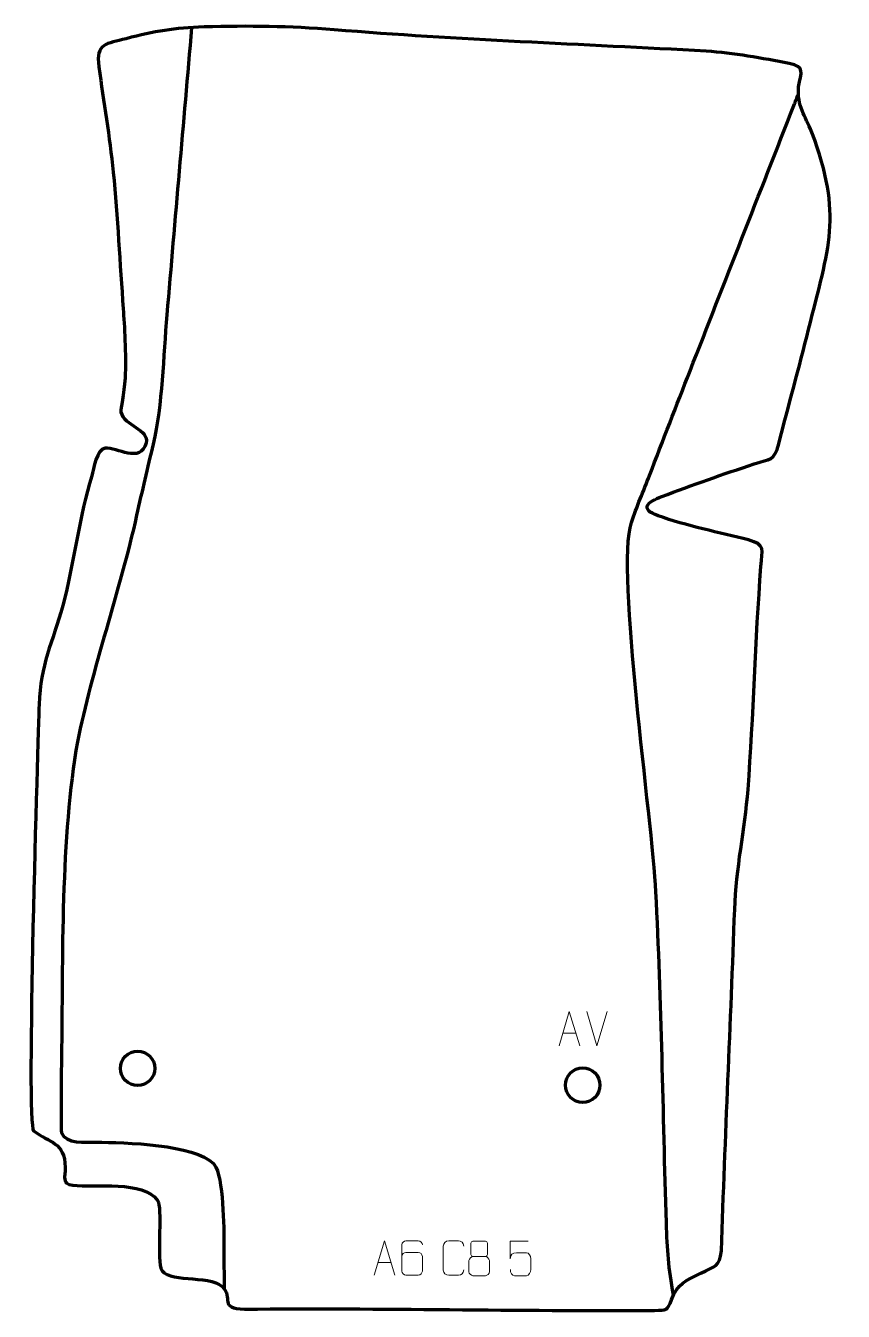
# Model space of a CAD drawing. Header units: millimetres. Extents: x -572 to 20, y 65 to 996.
import ezdxf

# ---------------------------------------------------------------- set-up
doc = ezdxf.new("R2010")
doc.units = ezdxf.units.MM
doc.header["$MEASUREMENT"] = 0
doc.layers.add('layer 2', color=7, linetype='Continuous')
doc.layers.add('layer 3', color=7, linetype='Continuous')

msp = doc.modelspace()

# ---------------------------------------------------------------- linework, layer by layer
at = {"layer": 'layer 2', "color": 142, "lineweight": 200}
for centre in [(-491.1459, 240.5476), (-168.8835, 228.377)]:
    msp.add_ellipse(centre, major_axis=(0, 12.5), ratio=1, dxfattribs=at)
at = {"layer": 'layer 2', "color": 142, "lineweight": 158}
for points, knots in [([(-452.1155, 994.2767), (-458.0876, 924.9275), (-464.0597, 855.5782), (-470.0318, 786.229), (-470.0318, 786.229), (-472.5899, 756.5252), (-473.1493, 720.7341), (-479.9204, 692.6866), (-479.9204, 692.6866), (-484.0999, 675.374), (-488.0156, 658.5346), (-491.8696, 641.1426), (-491.8696, 641.1426), (-504.0057, 586.3759), (-524.6002, 528.5741), (-534.6773, 477.006), (-534.6773, 477.006), (-546.9929, 409.5024), (-545.3162, 318.5058), (-546.2974, 248.5109), (-546.2974, 248.5109), (-546.5155, 232.9583), (-546.6267, 217.4161), (-546.5525, 201.8619), (-546.5525, 201.8619), (-546.5453, 200.4907), (-546.5915, 195.0948), (-546.2935, 193.9069), (-546.2935, 193.9069), (-543.0019, 185.7409), (-528.9815, 187.1158), (-521.4495, 187.0847), (-521.4495, 187.0847), (-500.2319, 186.9971), (-450.0098, 185.3543), (-436.2717, 171.6623), (-436.2717, 171.6623), (-436.2717, 171.6623), (-435.6659, 170.9951), (-435.6659, 170.9951), (-435.6659, 170.9951), (-428.9555, 161.9326), (-428.6692, 124.6105), (-428.6826, 112.3251), (-428.6826, 112.3251), (-428.7562, 101.8822), (-428.5769, 91.3947), (-428.5057, 80.9479)], [0, 0, 0, 0, 0.07692308, 0.07692308, 0.07692308, 0.07692308, 0.15384615, 0.15384615, 0.15384615, 0.15384615, 0.23076923, 0.23076923, 0.23076923, 0.23076923, 0.30769231, 0.30769231, 0.30769231, 0.30769231, 0.38461538, 0.38461538, 0.38461538, 0.38461538, 0.46153846, 0.46153846, 0.46153846, 0.46153846, 0.53846154, 0.53846154, 0.53846154, 0.53846154, 0.61538462, 0.61538462, 0.61538462, 0.61538462, 0.69230769, 0.69230769, 0.69230769, 0.69230769, 0.76923077, 0.76923077, 0.76923077, 0.76923077, 0.84615385, 0.84615385, 0.84615385, 0.84615385, 1, 1, 1, 1]), ([(-103.1737, 76.4927), (-106.6645, 95.9977), (-107.7202, 109.008), (-108.3215, 128.7723), (-108.3215, 128.7723), (-110.7472, 208.5072), (-111.7528, 288.778), (-115.8431, 368.3435), (-115.8431, 368.3435), (-118.4841, 419.719), (-144.8476, 601.024), (-133.6654, 635.7366), (-133.6654, 635.7366), (-129.9211, 647.3601), (-124.7822, 658.5676), (-120.4402, 669.9826), (-120.4402, 669.9826), (-110.8304, 695.2461), (-101.02, 720.4342), (-91.1757, 745.6072), (-91.1757, 745.6072), (-66.1035, 809.7126), (-41.0317, 873.8181), (-15.9597, 937.9236), (-15.9597, 937.9236), (-14.8696, 940.7108), (-13.7795, 943.498), (-12.6894, 946.2852)], [0, 0, 0, 0, 0.125, 0.125, 0.125, 0.125, 0.25, 0.25, 0.25, 0.25, 0.375, 0.375, 0.375, 0.375, 0.5, 0.5, 0.5, 0.5, 0.625, 0.625, 0.625, 0.625, 0.75, 0.75, 0.75, 0.75, 1, 1, 1, 1])]:
    msp.add_open_spline(points, degree=3, knots=knots, dxfattribs=at)
at = {"layer": 'layer 2', "color": 250, "lineweight": 9}
for points, knots in [([(-185.9543, 256.8786), (-185.9543, 256.8786), (-178.5833, 281.8321), (-178.5833, 281.8321), (-178.5833, 281.8321), (-178.5833, 281.8321), (-171.0134, 256.8786), (-171.0134, 256.8786)], [0, 0, 0, 0, 0.33333333, 0.33333333, 0.33333333, 0.33333333, 1, 1, 1, 1]), ([(-319.8704, 90.6932), (-319.8704, 90.6932), (-312.4994, 115.6467), (-312.4994, 115.6467), (-312.4994, 115.6467), (-312.4994, 115.6467), (-304.9295, 90.6932), (-304.9295, 90.6932)], [0, 0, 0, 0, 0.33333333, 0.33333333, 0.33333333, 0.33333333, 1, 1, 1, 1]), ([(-284.97, 112.7106), (-284.9941, 114.0501), (-286.3503, 115.7033), (-287.9222, 115.669), (-287.9222, 115.669), (-290.907, 115.6687), (-293.8922, 115.6687), (-296.8776, 115.669), (-296.8776, 115.669), (-298.0967, 115.6839), (-299.8249, 114.2463), (-299.8299, 112.7106), (-299.8299, 112.7106), (-299.8296, 106.3501), (-299.8296, 99.9893), (-299.8299, 93.6286), (-299.8299, 93.6286), (-299.8252, 92.4657), (-298.0967, 90.6946), (-296.8776, 90.6702), (-296.8776, 90.6702), (-293.8922, 90.6705), (-290.907, 90.6705), (-287.9222, 90.6702), (-287.9222, 90.6702), (-286.6441, 90.714), (-284.9744, 92.3285), (-284.97, 93.6286), (-284.97, 93.6286), (-284.97, 97.2119), (-284.97, 100.795), (-284.97, 104.3777), (-284.97, 104.3777), (-285.0085, 105.8559), (-286.5912, 107.2888), (-287.9222, 107.2868), (-287.9222, 107.2868), (-290.907, 107.2871), (-293.8922, 107.2871), (-296.8776, 107.2868), (-296.8776, 107.2868), (-298.2071, 107.2918), (-299.8501, 105.7845), (-299.8084, 104.356)], [0, 0, 0, 0, 0.08333333, 0.08333333, 0.08333333, 0.08333333, 0.16666667, 0.16666667, 0.16666667, 0.16666667, 0.25, 0.25, 0.25, 0.25, 0.33333333, 0.33333333, 0.33333333, 0.33333333, 0.41666667, 0.41666667, 0.41666667, 0.41666667, 0.5, 0.5, 0.5, 0.5, 0.58333333, 0.58333333, 0.58333333, 0.58333333, 0.66666667, 0.66666667, 0.66666667, 0.66666667, 0.75, 0.75, 0.75, 0.75, 0.83333333, 0.83333333, 0.83333333, 0.83333333, 1, 1, 1, 1]), ([(-254.9769, 94.5109), (-255.1167, 92.1875), (-256.7939, 90.7079), (-258.9416, 90.6971), (-258.9416, 90.6971), (-261.2735, 90.6975), (-263.6054, 90.6975), (-265.9369, 90.6971), (-265.9369, 90.6971), (-267.8619, 90.5917), (-269.834, 92.4762), (-269.8228, 94.4935), (-269.8228, 94.4935), (-269.8224, 100.2636), (-269.8224, 106.0333), (-269.8228, 111.8026), (-269.8228, 111.8026), (-269.8186, 113.9407), (-268.0719, 115.6599), (-265.9195, 115.6464), (-265.9195, 115.6464), (-263.5938, 115.6464), (-261.2677, 115.6464), (-258.9416, 115.6464), (-258.9416, 115.6464), (-256.995, 115.6819), (-255.0036, 114.1904), (-254.9769, 111.7528)], [0, 0, 0, 0, 0.125, 0.125, 0.125, 0.125, 0.25, 0.25, 0.25, 0.25, 0.375, 0.375, 0.375, 0.375, 0.5, 0.5, 0.5, 0.5, 0.625, 0.625, 0.625, 0.625, 0.75, 0.75, 0.75, 0.75, 1, 1, 1, 1]), ([(-249.8228, 113.8569), (-249.8228, 111.6439), (-249.8228, 107.9616), (-249.8228, 105.7483), (-249.8228, 105.7483), (-249.8078, 105.2409), (-249.0004, 104.3095), (-248.3003, 104.3107), (-248.3003, 104.3107), (-245.3304, 104.3109), (-242.3602, 104.226), (-239.3898, 104.2257), (-239.3898, 104.2257), (-238.5927, 104.2299), (-237.872, 105.0202), (-237.8746, 105.7409), (-237.8746, 105.7409), (-237.8749, 107.9569), (-237.8749, 111.6416), (-237.8746, 113.8569), (-237.8746, 113.8569), (-237.8931, 114.5677), (-238.5045, 115.3281), (-239.3384, 115.3207), (-239.3384, 115.3207), (-242.3555, 115.3204), (-245.3724, 115.3204), (-248.389, 115.3207), (-248.389, 115.3207), (-249.0154, 115.3283), (-249.8395, 114.6173), (-249.8228, 113.8569)], [0, 0, 0, 0, 0.11111111, 0.11111111, 0.11111111, 0.11111111, 0.22222222, 0.22222222, 0.22222222, 0.22222222, 0.33333333, 0.33333333, 0.33333333, 0.33333333, 0.44444444, 0.44444444, 0.44444444, 0.44444444, 0.55555556, 0.55555556, 0.55555556, 0.55555556, 0.66666667, 0.66666667, 0.66666667, 0.66666667, 0.77777778, 0.77777778, 0.77777778, 0.77777778, 1, 1, 1, 1]), ([(-208.4753, 115.3008), (-208.4753, 115.3008), (-221.327, 115.3008), (-221.327, 115.3008), (-221.327, 115.3008), (-221.3267, 111.0702), (-221.3267, 106.8393), (-221.327, 102.6081), (-221.327, 102.6081), (-221.3273, 105.9182), (-219.6963, 106.99), (-216.8843, 107.0505), (-216.8843, 107.0505), (-214.4447, 107.0508), (-212.0052, 107.0508), (-209.566, 107.0505), (-209.566, 107.0505), (-207.9162, 107.0573), (-206.4413, 104.6768), (-206.4128, 102.6081), (-206.4128, 102.6081), (-206.4131, 100.0208), (-206.4131, 97.4332), (-206.4128, 94.8455), (-206.4128, 94.8455), (-206.3666, 92.8861), (-207.866, 90.4498), (-209.4919, 90.3913), (-209.4919, 90.3913), (-211.4484, 90.3916), (-216.3434, 90.3916), (-218.3004, 90.3913), (-218.3004, 90.3913), (-220.1459, 90.3825), (-221.253, 92.3473), (-221.2738, 94.8984)], [0, 0, 0, 0, 0.1, 0.1, 0.1, 0.1, 0.2, 0.2, 0.2, 0.2, 0.3, 0.3, 0.3, 0.3, 0.4, 0.4, 0.4, 0.4, 0.5, 0.5, 0.5, 0.5, 0.6, 0.6, 0.6, 0.6, 0.7, 0.7, 0.7, 0.7, 0.8, 0.8, 0.8, 0.8, 1, 1, 1, 1]), ([(-251.2816, 101.3387), (-251.2816, 98.1679), (-251.2816, 96.4658), (-251.2816, 93.2944), (-251.2816, 93.2944), (-251.2901, 92.0725), (-249.5922, 90.3798), (-248.3396, 90.3713), (-248.3396, 90.3713), (-245.3565, 90.3716), (-242.3732, 90.3716), (-239.3898, 90.3713), (-239.3898, 90.3713), (-238.0665, 90.383), (-236.4461, 92.0046), (-236.4572, 93.3038), (-236.4572, 93.3038), (-236.4575, 96.472), (-236.4575, 98.1708), (-236.4572, 101.3387), (-236.4572, 101.3387), (-236.5269, 102.7191), (-238.1047, 104.2977), (-239.4101, 104.2916), (-239.4101, 104.2916), (-242.3867, 104.2913), (-245.3633, 104.2913), (-248.3396, 104.2916), (-248.3396, 104.2916), (-249.4191, 104.298), (-251.2654, 102.7191), (-251.2816, 101.3387)], [0, 0, 0, 0, 0.11111111, 0.11111111, 0.11111111, 0.11111111, 0.22222222, 0.22222222, 0.22222222, 0.22222222, 0.33333333, 0.33333333, 0.33333333, 0.33333333, 0.44444444, 0.44444444, 0.44444444, 0.44444444, 0.55555556, 0.55555556, 0.55555556, 0.55555556, 0.66666667, 0.66666667, 0.66666667, 0.66666667, 0.77777778, 0.77777778, 0.77777778, 0.77777778, 1, 1, 1, 1])]:
    msp.add_open_spline(points, degree=3, knots=knots, dxfattribs=at)
for points in [[(-158.5948, 256.8713), (-158.5948, 256.8713), (-165.9166, 281.8249), (-165.9166, 281.8249)], [(-151.2729, 281.8249), (-151.2729, 281.8249), (-158.5947, 256.8713), (-158.5947, 256.8713)], [(-183.2317, 266.128), (-183.2317, 266.128), (-173.736, 266.128), (-173.736, 266.128)], [(-317.1478, 99.9426), (-317.1478, 99.9426), (-307.6521, 99.9426), (-307.6521, 99.9426)]]:
    msp.add_open_spline(points, degree=3, dxfattribs=at)
at = {"layer": 'layer 3', "color": 242, "lineweight": 158}
msp.add_open_spline([(-501.6121, 790.5075), (-503.9659, 823.2658), (-505.624, 857.0479), (-508.832, 889.6226), (-508.832, 889.6226), (-511.41, 915.3779), (-515.7293, 940.3046), (-519.2588, 965.8464), (-519.2588, 965.8464), (-521.6581, 983.2095), (-513.7987, 982.4749), (-499.4531, 986.2207), (-499.4531, 986.2207), (-478.6513, 991.6524), (-464.6015, 993.9673), (-443.0361, 994.7129), (-443.0361, 994.7129), (-410.2464, 995.6147), (-381.5775, 995.3202), (-348.8228, 992.6245), (-348.8228, 992.6245), (-258.8413, 985.3864), (-169.4312, 982.1612), (-79.416, 977.1816), (-79.416, 977.1816), (-59.6094, 975.8206), (-38.8656, 971.9691), (-19.3266, 968.2582), (-19.3266, 968.2582), (-7.4142, 965.9957), (-10.851, 961.9549), (-12.5739, 951.351), (-12.5739, 951.351), (-13.7149, 937.1428), (-7.9396, 930.8975), (-2.9584, 918.3823), (-2.9584, 918.3823), (19.7935, 857.8853), (9.311, 835.1638), (-5.345, 775.5056), (-5.345, 775.5056), (-12.2227, 747.825), (-19.8957, 720.3584), (-26.9616, 692.7242), (-26.9616, 692.7242), (-30.1014, 680.4449), (-33.002, 682.0548), (-44.6569, 678.2686), (-44.6569, 678.2686), (-66.8322, 671.0111), (-89.8022, 662.8195), (-111.6797, 654.669), (-111.6797, 654.669), (-121.9832, 650.8305), (-128.0811, 645.5622), (-114.1501, 640.6566), (-114.1501, 640.6566), (-94.3433, 633.682), (-69.6112, 628.3238), (-48.873, 623.2231), (-48.873, 623.2231), (-36.4077, 619.8622), (-38.8401, 616.2337), (-39.8076, 604.0853), (-39.8076, 604.0853), (-43.932, 550.271), (-45.1414, 496.2891), (-49.1407, 442.5802), (-49.1407, 442.5802), (-51.5433, 412.9651), (-57.7935, 385.6314), (-58.8505, 355.4644), (-58.8505, 355.4644), (-61.7601, 273.1287), (-65.685, 190.7937), (-68.4549, 108.4747), (-68.4549, 108.4747), (-69.7401, 96.7625), (-73.24, 97.3434), (-83.3298, 92.1777), (-83.3298, 92.1777), (-93.9871, 86.7214), (-100.4026, 84.8363), (-104.6701, 72.8789), (-104.6701, 72.8789), (-107.4138, 65.1914), (-107.9764, 65.3532), (-116.9262, 65.2912), (-116.9262, 65.2912), (-215.7675, 64.6063), (-314.7493, 67.066), (-413.7331, 66.1728), (-413.7331, 66.1728), (-432.8891, 66.6321), (-421.4691, 74.1076), (-429.8839, 82.545), (-429.8839, 82.545), (-440.2138, 91.4185), (-470.7334, 84.6873), (-474.3538, 95.9161), (-474.3538, 95.9161), (-477.0021, 105.9543), (-473.1837, 139.5663), (-476.7418, 144.8303), (-476.7418, 144.8303), (-486.7921, 159.6991), (-522.0988, 154.0311), (-538.1163, 155.8506), (-538.1163, 155.8506), (-546.2017, 156.9091), (-543.6674, 161.3823), (-543.6244, 168.7909), (-543.6244, 168.7909), (-543.971, 187.5204), (-554.6991, 186.2144), (-566.4954, 195.3827), (-566.4954, 195.3827), (-572.192, 199.8102), (-563.2601, 480.4302), (-562.4949, 504.0218), (-562.4949, 504.0218), (-561.5524, 533.0805), (-552.7487, 548.9095), (-545.3588, 575.6297), (-545.3588, 575.6297), (-537.2421, 606.0079), (-533.2433, 641.0531), (-524.408, 669.6313), (-524.408, 669.6313), (-523.0758, 674.5551), (-520.7763, 689.0807), (-514.626, 689.6464), (-514.626, 689.6464), (-506.2759, 690.4144), (-488.8829, 678.1276), (-485.0299, 693.3664), (-485.0299, 693.3664), (-482.5044, 703.3546), (-501.2088, 706.1343), (-503.2352, 715.6557), (-503.2352, 715.6557), (-503.8521, 718.5546), (-500.8247, 728.4696), (-500.2474, 740.2785), (-500.2474, 740.2785), (-499.4038, 757.5338), (-500.7895, 779.0586), (-501.6121, 790.5075)], degree=3, knots=[0, 0, 0, 0, 0.02631579, 0.02631579, 0.02631579, 0.02631579, 0.05263158, 0.05263158, 0.05263158, 0.05263158, 0.07894737, 0.07894737, 0.07894737, 0.07894737, 0.10526316, 0.10526316, 0.10526316, 0.10526316, 0.13157895, 0.13157895, 0.13157895, 0.13157895, 0.15789474, 0.15789474, 0.15789474, 0.15789474, 0.18421053, 0.18421053, 0.18421053, 0.18421053, 0.21052632, 0.21052632, 0.21052632, 0.21052632, 0.23684211, 0.23684211, 0.23684211, 0.23684211, 0.26315789, 0.26315789, 0.26315789, 0.26315789, 0.28947368, 0.28947368, 0.28947368, 0.28947368, 0.31578947, 0.31578947, 0.31578947, 0.31578947, 0.34210526, 0.34210526, 0.34210526, 0.34210526, 0.36842105, 0.36842105, 0.36842105, 0.36842105, 0.39473684, 0.39473684, 0.39473684, 0.39473684, 0.42105263, 0.42105263, 0.42105263, 0.42105263, 0.44736842, 0.44736842, 0.44736842, 0.44736842, 0.47368421, 0.47368421, 0.47368421, 0.47368421, 0.5, 0.5, 0.5, 0.5, 0.52631579, 0.52631579, 0.52631579, 0.52631579, 0.55263158, 0.55263158, 0.55263158, 0.55263158, 0.57894737, 0.57894737, 0.57894737, 0.57894737, 0.60526316, 0.60526316, 0.60526316, 0.60526316, 0.63157895, 0.63157895, 0.63157895, 0.63157895, 0.65789474, 0.65789474, 0.65789474, 0.65789474, 0.68421053, 0.68421053, 0.68421053, 0.68421053, 0.71052632, 0.71052632, 0.71052632, 0.71052632, 0.73684211, 0.73684211, 0.73684211, 0.73684211, 0.76315789, 0.76315789, 0.76315789, 0.76315789, 0.78947368, 0.78947368, 0.78947368, 0.78947368, 0.81578947, 0.81578947, 0.81578947, 0.81578947, 0.84210526, 0.84210526, 0.84210526, 0.84210526, 0.86842105, 0.86842105, 0.86842105, 0.86842105, 0.89473684, 0.89473684, 0.89473684, 0.89473684, 0.92105263, 0.92105263, 0.92105263, 0.92105263, 0.94736842, 0.94736842, 0.94736842, 0.94736842, 1, 1, 1, 1], dxfattribs=at)

doc.saveas('drawing.dxf')
